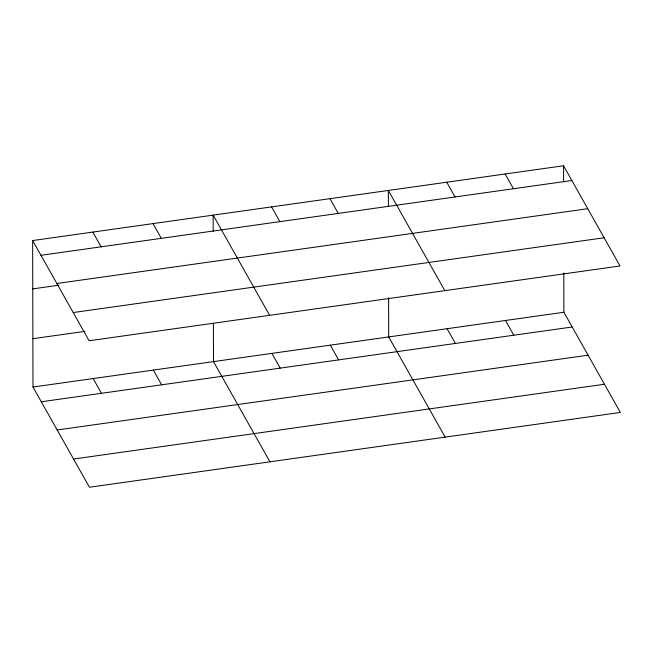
<?xml version="1.0" encoding="UTF-8"?>
<svg xmlns="http://www.w3.org/2000/svg" width="653" height="653" viewBox="0 0 653 653"><rect width="100%" height="100%" fill="white"/><g stroke="black" fill="none" stroke-linecap="round" stroke-linejoin="round"><path stroke-width="0.98" d="M32.65 240.557L563.555 165.764L620.015 265.967L89.11 340.752L32.65 240.557L32.985 387.033L89.445 487.236L620.35 412.443L563.89 312.248L563.8 272.97M40.959 255.299L571.865 180.506M56.844 283.5L587.749 208.707M32.764 288.895L58.835 285.222M73.218 312.55L604.123 237.765M32.879 338.695L85.021 331.349M32.985 387.033L563.89 312.248M41.294 401.775L572.199 326.99M57.186 429.976L588.092 355.191M73.552 459.035L604.458 384.242M505.153 173.992L513.462 188.733M446.758 182.22L455.059 196.961M505.487 320.476L513.797 335.218M444.815 290.642L388.355 190.447L388.396 206.56M447.093 328.696L455.402 343.445M329.961 198.675L338.262 213.417M445.15 437.126L388.69 336.924L388.6 297.654M271.558 206.903L279.868 221.645M330.296 345.151L338.597 359.893M269.616 315.326L213.156 215.123L213.196 231.244M271.893 353.379L280.202 368.121M152.99 223.604L161.299 238.345M269.95 461.81L213.49 361.607L213.409 323.341M92.816 232.076L101.125 246.818M153.324 370.08L161.634 384.821M93.159 378.56L101.46 393.302M563.555 165.764L563.596 181.877"/></g></svg>
